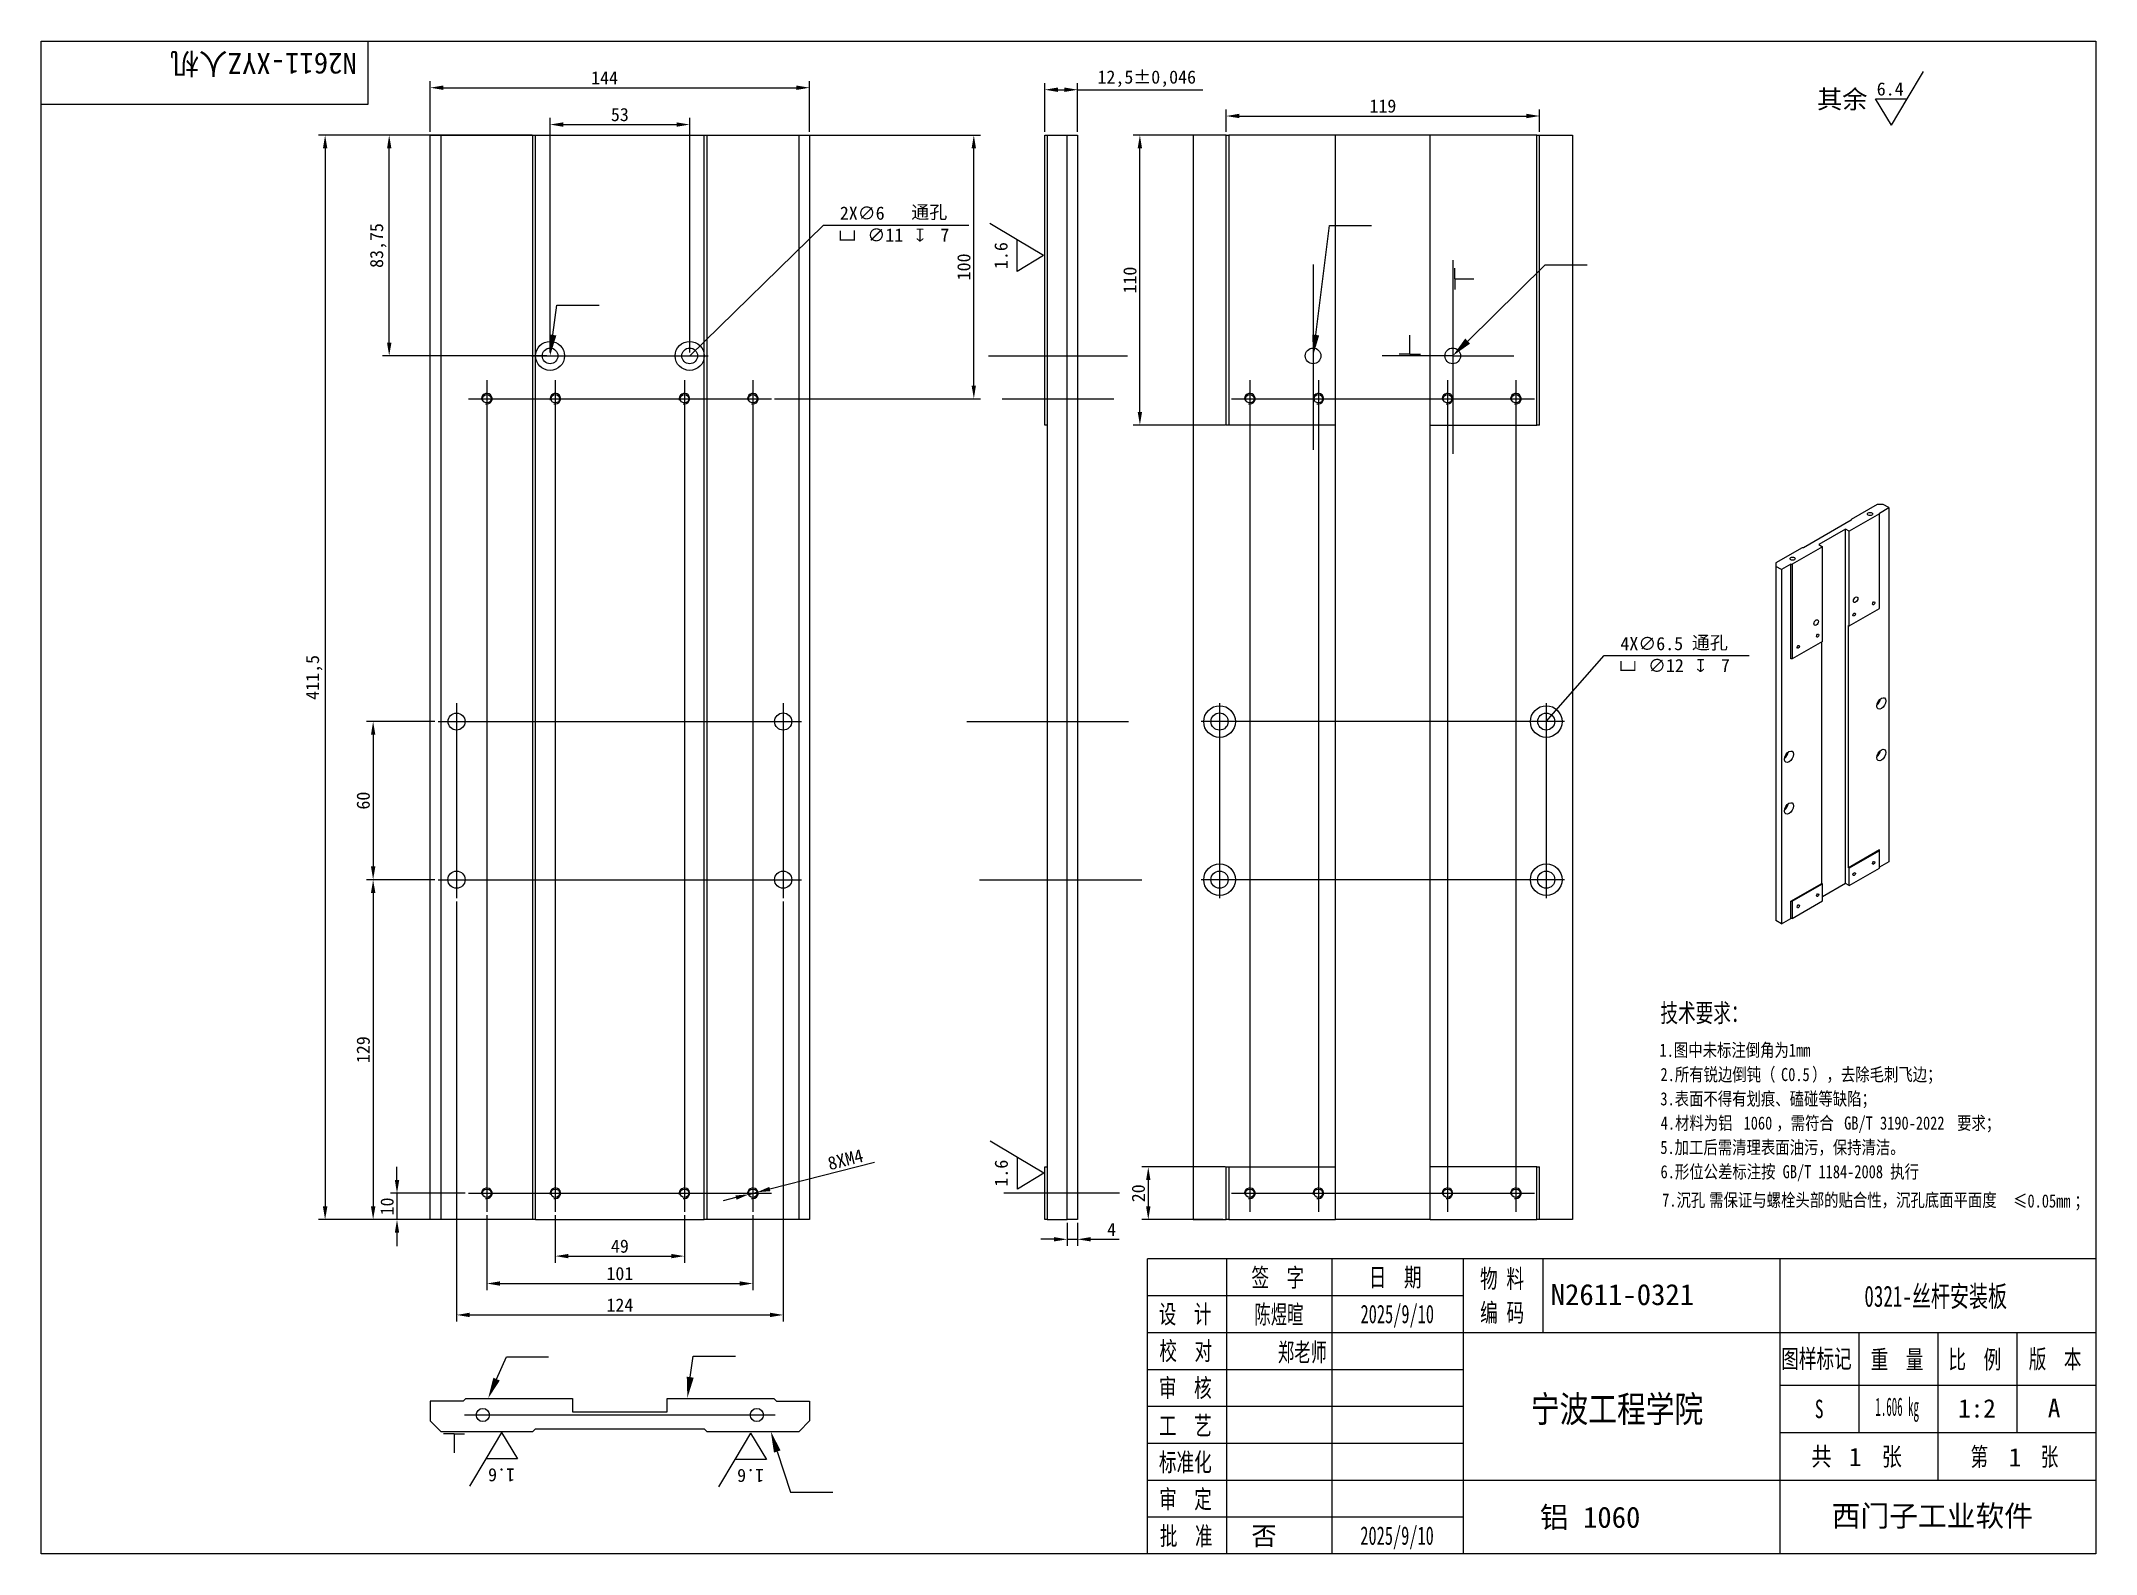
# Model space of a CAD drawing. Header units: millimetres. Extents: x 25 to 415, y 5 to 292.
import ezdxf
from ezdxf.lldxf.tags import DXFTag

# ---------------------------------------------------------------- set-up
doc = ezdxf.new("R2010")
doc.units = ezdxf.units.MM
for name, color, linetype in [('0321-丝杆安装板', 7, 'Continuous'), ('Default', 7, 'Continuous'), ('图框', 7, 'Continuous')]:
    doc.layers.add(name, color=color, linetype=linetype)
doc.styles.add('MtXpl_', font='SimSun.ttf')
doc.styles.add('MtXpl__1', font='')
doc.styles.add('MtXpl_gdt_shx', font='gdt.shx')
doc.styles.get('MtXpl__1').set_extended_font_data('SimSun', bold=True)
tags = doc.linetypes.add('CENTER2', pattern=[28.575, 19.05, -3.175, 3.175, -3.175]).pattern_tags.tags
tags[10:11] = [DXFTag(74, 4), DXFTag(75, 0), DXFTag(340, '0'), DXFTag(46, 0.0), DXFTag(50, 0.0), DXFTag(44, 0.0), DXFTag(45, 0.0)]
tags[8:9] = [DXFTag(74, 4), DXFTag(75, 0), DXFTag(340, '0'), DXFTag(46, 0.0), DXFTag(50, 0.0), DXFTag(44, 0.0), DXFTag(45, 0.0)]
tags[6:7] = [DXFTag(74, 4), DXFTag(75, 0), DXFTag(340, '0'), DXFTag(46, 0.0), DXFTag(50, 0.0), DXFTag(44, 0.0), DXFTag(45, 0.0)]
tags[4:5] = [DXFTag(74, 4), DXFTag(75, 0), DXFTag(340, '0'), DXFTag(46, 0.0), DXFTag(50, 0.0), DXFTag(44, 0.0), DXFTag(45, 0.0)]

msp = doc.modelspace()

# ---------------------------------------------------------------- linework, layer by layer
at = {"color": 4}
for p, q in [((379.19, 281.08), (382.27, 286.22)), ((98.85, 274.78), (98.85, 284.41)), ((101.35, 283.16), (168.35, 283.16)), ((170.85, 274.78), (170.85, 284.41)), ((215.48, 274.78), (215.48, 284.03)), ((217.98, 282.78), (219.23, 282.78)), ((221.73, 274.78), (221.73, 284.03)), ((221.73, 282.78), (245.48, 282.78)), ((373.19, 281.08), (379.19, 281.08)), ((376.19, 276.08), (373.19, 281.08)), ((376.19, 276.08), (379.19, 281.08)), ((121.6, 232.91), (121.6, 277.42)), ((148.1, 232.91), (148.1, 277.42)), ((249.92, 274.78), (249.92, 279.04)), ((252.42, 277.79), (306.92, 277.79)), ((309.42, 274.78), (309.42, 279.04)), ((98.23, 274.16), (77.66, 274.16)), ((118.23, 274.16), (89.82, 274.16)), ((124.1, 276.17), (145.6, 276.17)), ((169.48, 274.16), (203.28, 274.16)), ((249.29, 274.16), (232.3, 274.16)), ((78.91, 271.66), (78.91, 70.91)), ((91.07, 234.78), (91.07, 271.66)), ((202.03, 226.66), (202.03, 271.66)), ((233.55, 221.66), (233.55, 271.66)), ((173.51, 257.11), (148.1, 232.28)), ((173.51, 257.11), (201.06, 257.11)), ((210.25, 254.3), (205.1, 257.38)), ((210.25, 248.3), (210.25, 254.3)), ((215.25, 251.3), (210.25, 254.3)), ((215.25, 251.3), (210.25, 248.3)), ((120.98, 232.28), (89.82, 232.28)), ((164.23, 224.16), (203.28, 224.16)), ((249.79, 219.16), (232.3, 219.16)), ((310.67, 162.91), (321.67, 175.44)), ((321.67, 175.44), (349.22, 175.44)), ((99.73, 162.91), (86.77, 162.91)), ((88.02, 160.41), (88.02, 135.41)), ((99.73, 132.91), (86.77, 132.91)), ((99.73, 132.91), (86.77, 132.91)), ((88.02, 130.41), (88.02, 70.91)), ((103.85, 128.78), (103.85, 49.08)), ((165.85, 128.78), (165.85, 49.08)), ((210.3, 80.22), (205.16, 83.31)), ((92.55, 75.91), (92.55, 78.41)), ((183.18, 79.28), (163.31, 74.22)), ((210.3, 74.22), (210.3, 80.22)), ((215.3, 77.22), (210.3, 80.22)), ((249.79, 78.41), (233.89, 78.41)), ((215.3, 77.22), (210.3, 74.22)), ((235.14, 75.91), (235.14, 70.91)), ((105.48, 73.41), (91.3, 73.41)), ((92.55, 73.41), (92.55, 68.41)), ((156.89, 72.59), (154.47, 71.98)), ((159.32, 73.21), (160.89, 73.61)), ((98.23, 68.41), (77.66, 68.41)), ((98.23, 68.41), (86.77, 68.41)), ((105.48, 68.41), (91.3, 68.41)), ((109.6, 69.28), (109.6, 55.04)), ((122.6, 69.28), (122.6, 60.24)), ((147.1, 69.28), (147.1, 60.24)), ((160.1, 69.28), (160.1, 55.04)), ((219.73, 67.78), (219.73, 63.43)), ((221.73, 67.78), (221.73, 63.43)), ((249.29, 68.41), (233.89, 68.41)), ((92.55, 65.91), (92.55, 63.41)), ((217.23, 64.68), (214.73, 64.68)), ((219.73, 64.68), (221.73, 64.68)), ((224.23, 64.68), (229.64, 64.68)), ((125.1, 61.49), (144.6, 61.49)), ((112.1, 56.29), (157.6, 56.29)), ((106.35, 50.33), (163.35, 50.33)), ((112.39, 28.01), (109.39, 23.01)), ((112.39, 28.01), (115.39, 23.01)), ((159.67, 27.89), (156.67, 22.89)), ((159.67, 27.89), (162.67, 22.89)), ((109.39, 23.01), (106.31, 17.87)), ((115.39, 23.01), (109.39, 23.01)), ((156.67, 22.89), (153.58, 17.75)), ((162.67, 22.89), (156.67, 22.89))]:
    msp.add_line(p, q, dxfattribs=at)
at = {"color": 3, "linetype": 'ByBlock', "lineweight": -2}
for p, q in [((269.52, 257.04), (277.52, 257.04)), ((310.46, 249.55), (318.46, 249.55)), ((122.89, 241.89), (130.89, 241.89)), ((113.31, 42.41), (121.31, 42.41)), ((148.77, 42.5), (156.77, 42.5)), ((167.25, 16.72), (175.25, 16.72))]:
    msp.add_line(p, q, dxfattribs=at)
at = {"linetype": 'CENTER2'}
for p, q in [((266.42, 249.6), (266.42, 214.49)), ((292.92, 250.44), (292.92, 213.71)), ((292.92, 232.28), (279.52, 232.28)), ((292.92, 232.28), (304.54, 232.28))]:
    msp.add_line(p, q, dxfattribs=at)
at = {"color": 3}
for p, q in [((293.32, 246.9), (293.32, 248.9)), ((293.32, 246.9), (296.93, 246.9)), ((293.32, 246.9), (293.32, 244.9)), ((284.79, 232.59), (284.79, 236.2)), ((284.79, 232.59), (282.79, 232.59)), ((284.79, 232.59), (286.79, 232.59)), ((103.39, 27.79), (101.39, 27.79)), ((103.39, 27.79), (103.39, 24.18)), ((103.39, 27.79), (105.39, 27.79))]:
    msp.add_line(p, q, dxfattribs=at)
at = {"color": 3, "linetype": 'ByBlock', "lineweight": -2}
for points in [[(266.92, 236.25), (269.52, 257.04)], [(295.77, 235.09), (310.46, 249.55)], [(122.14, 236.25), (122.89, 241.89)], [(111.45, 38.15), (113.31, 42.41)], [(148.21, 38.52), (148.77, 42.5)], [(164.73, 24.43), (167.25, 16.72)]]:
    msp.add_lwpolyline(points, dxfattribs=at)
at = {"color": 4}
for points in [[(101.35, 283.58), (101.35, 282.74), (98.85, 283.16)], [(168.35, 283.58), (168.35, 282.74), (170.85, 283.16)], [(217.98, 283.2), (217.98, 282.36), (215.48, 282.78)], [(219.23, 283.2), (219.23, 282.36), (221.73, 282.78)], [(252.42, 278.21), (252.42, 277.38), (249.92, 277.79)], [(306.92, 278.21), (306.92, 277.38), (309.42, 277.79)], [(78.49, 271.66), (79.33, 271.66), (78.91, 274.16)], [(90.66, 271.66), (91.49, 271.66), (91.07, 274.16)], [(124.1, 276.59), (124.1, 275.75), (121.6, 276.17)], [(145.6, 276.59), (145.6, 275.75), (148.1, 276.17)], [(201.61, 271.66), (202.44, 271.66), (202.03, 274.16)], [(233.13, 271.66), (233.96, 271.66), (233.55, 274.16)], [(90.66, 234.78), (91.49, 234.78), (91.07, 232.28)], [(201.61, 226.66), (202.44, 226.66), (202.03, 224.16)], [(233.13, 221.66), (233.96, 221.66), (233.55, 219.16)], [(87.61, 160.41), (88.44, 160.41), (88.02, 162.91)], [(87.61, 135.41), (88.44, 135.41), (88.02, 132.91)], [(87.61, 130.41), (88.44, 130.41), (88.02, 132.91)], [(234.73, 75.91), (235.56, 75.91), (235.14, 78.41)], [(92.14, 75.91), (92.97, 75.91), (92.55, 73.41)], [(163.21, 74.63), (163.41, 73.82), (160.89, 73.61)], [(78.49, 70.91), (79.33, 70.91), (78.91, 68.41)], [(87.61, 70.91), (88.44, 70.91), (88.02, 68.41)], [(156.79, 73), (157, 72.19), (159.32, 73.21)], [(234.73, 70.91), (235.56, 70.91), (235.14, 68.41)], [(92.14, 65.91), (92.97, 65.91), (92.55, 68.41)], [(217.23, 65.1), (217.23, 64.27), (219.73, 64.68)], [(224.23, 65.1), (224.23, 64.27), (221.73, 64.68)], [(125.1, 61.91), (125.1, 61.08), (122.6, 61.49)], [(144.6, 61.91), (144.6, 61.08), (147.1, 61.49)], [(112.1, 56.71), (112.1, 55.87), (109.6, 56.29)], [(157.6, 56.71), (157.6, 55.87), (160.1, 56.29)], [(106.35, 50.75), (106.35, 49.92), (103.85, 50.33)], [(163.35, 50.75), (163.35, 49.92), (165.85, 50.33)]]:
    msp.add_solid(points, dxfattribs=at)
at = {"color": 3}
for points in [[(122.8, 236.16), (121.6, 232.28), (121.47, 236.34)], [(112.06, 37.89), (109.84, 34.49), (110.84, 38.42)], [(148.87, 38.43), (147.66, 34.56), (147.55, 38.61)], [(164.1, 24.22), (163.49, 28.23), (165.36, 24.63)]]:
    msp.add_solid(points, dxfattribs=at)
at = {"color": 3, "linetype": 'CENTER2'}
for points in [[(267.58, 236.17), (266.42, 232.28), (266.25, 236.34)], [(296.24, 234.62), (292.92, 232.28), (295.3, 235.57)]]:
    msp.add_solid(points, dxfattribs=at)
at = {"layer": '0321-丝杆安装板', "color": 7, "linetype": 'Continuous'}
for p, q in [((98.85, 68.41), (98.85, 274.16)), ((98.85, 274.16), (100.85, 274.16)), ((100.85, 274.16), (118.35, 274.16)), ((100.85, 274.16), (100.85, 68.41)), ((118.35, 68.41), (118.35, 274.16)), ((118.35, 274.16), (118.85, 274.16)), ((118.85, 274.16), (150.85, 274.16)), ((118.85, 232.28), (118.85, 274.16)), ((150.85, 274.16), (151.35, 274.16)), ((150.85, 232.28), (150.85, 274.16)), ((151.35, 274.16), (168.85, 274.16)), ((151.35, 274.16), (151.35, 68.41)), ((168.85, 68.41), (168.85, 274.16)), ((168.85, 274.16), (170.85, 274.16)), ((170.85, 274.16), (170.85, 68.41)), ((215.48, 219.16), (215.48, 274.16)), ((215.48, 274.16), (215.98, 274.16)), ((215.98, 274.16), (219.73, 274.16)), ((215.98, 274.16), (215.98, 68.41)), ((219.73, 68.41), (219.73, 274.16)), ((219.73, 274.16), (221.73, 274.16)), ((221.73, 274.16), (221.73, 68.41)), ((249.92, 274.16), (243.67, 274.16)), ((243.67, 274.16), (243.67, 68.41)), ((249.92, 219.16), (249.92, 274.16)), ((249.92, 274.16), (250.42, 274.16)), ((270.67, 274.16), (250.42, 274.16)), ((250.42, 274.16), (250.42, 219.16)), ((288.67, 274.16), (270.67, 274.16)), ((270.67, 219.16), (270.67, 274.16)), ((288.67, 219.16), (288.67, 274.16)), ((308.92, 274.16), (288.67, 274.16)), ((308.92, 219.16), (308.92, 274.16)), ((308.92, 274.16), (309.42, 274.16)), ((309.42, 219.16), (309.42, 274.16)), ((309.42, 274.16), (315.67, 274.16)), ((315.67, 274.16), (315.67, 68.41)), ((118.85, 68.41), (118.85, 232.28)), ((150.85, 68.41), (150.85, 232.28)), ((215.98, 219.16), (215.48, 219.16)), ((250.42, 219.16), (249.92, 219.16)), ((270.67, 219.16), (250.42, 219.16)), ((270.67, 78.41), (270.67, 219.16)), ((288.67, 219.16), (308.92, 219.16)), ((288.67, 78.41), (288.67, 219.16)), ((309.42, 219.16), (308.92, 219.16)), ((373.51, 204.11), (368.56, 201.25)), ((374.64, 204.11), (373.51, 204.11)), ((373.93, 202.47), (375.7, 203.49)), ((375.7, 203.49), (374.64, 204.11)), ((375.7, 203.49), (375.7, 136.3)), ((368.56, 201.09), (359.51, 195.86)), ((367.5, 199.41), (362.4, 196.47)), ((367.5, 132.21), (367.5, 199.41)), ((368.2, 199), (367.5, 199.41)), ((373.93, 202.31), (368.2, 199)), ((368.2, 181.04), (368.2, 199)), ((368.56, 201.25), (368.56, 201.09)), ((373.93, 202.31), (373.93, 202.47)), ((373.93, 184.35), (373.93, 202.31)), ((359.22, 195.86), (354.27, 193)), ((363.11, 196.06), (357.38, 192.76)), ((359.51, 195.86), (359.22, 195.86)), ((362.4, 196.47), (363.11, 196.06)), ((363.11, 178.1), (363.11, 196.06)), ((354.27, 193), (354.27, 192.35)), ((355.33, 191.74), (354.27, 192.35)), ((354.27, 192.35), (354.27, 125.15)), ((357.1, 192.76), (355.33, 191.74)), ((355.33, 191.74), (355.33, 124.54)), ((357.1, 174.79), (357.1, 192.76)), ((357.1, 192.76), (357.38, 192.76)), ((357.38, 192.76), (357.38, 174.79)), ((368.2, 181.04), (373.93, 184.35)), ((368.06, 181.12), (368.2, 181.04)), ((368.06, 135.15), (368.06, 181.12)), ((363.11, 178.1), (357.38, 174.79)), ((362.97, 132.21), (362.97, 178.02)), ((357.38, 174.79), (357.1, 174.79)), ((373.93, 138.54), (368.06, 135.15)), ((373.93, 138.38), (368.2, 135.07)), ((373.93, 138.38), (373.93, 138.54)), ((373.93, 135.11), (373.93, 138.38)), ((368.06, 135.15), (368.2, 135.07)), ((368.2, 131.81), (373.93, 135.11)), ((368.2, 131.81), (368.2, 135.07)), ((375.7, 136.3), (373.93, 135.28)), ((357.1, 128.83), (362.97, 132.21)), ((357.1, 125.56), (357.1, 128.83)), ((357.1, 128.83), (357.38, 128.83)), ((357.38, 128.83), (363.11, 132.13)), ((357.38, 125.56), (363.11, 128.87)), ((357.38, 128.83), (357.38, 125.56)), ((362.97, 132.21), (363.11, 132.13)), ((367.5, 132.21), (363.11, 129.68)), ((363.11, 128.87), (363.11, 132.13)), ((368.2, 131.81), (367.5, 132.21)), ((355.33, 124.54), (354.27, 125.15)), ((355.33, 124.54), (357.1, 125.56)), ((357.38, 125.56), (357.1, 125.56)), ((215.48, 68.41), (215.48, 78.41)), ((215.48, 78.41), (215.98, 78.41)), ((249.92, 68.41), (249.92, 78.41)), ((249.92, 78.41), (250.42, 78.41)), ((250.42, 78.41), (270.67, 78.41)), ((250.42, 78.41), (250.42, 68.41)), ((270.67, 68.41), (270.67, 78.41)), ((288.67, 68.41), (288.67, 78.41)), ((308.92, 78.41), (288.67, 78.41)), ((308.92, 68.41), (308.92, 78.41)), ((308.92, 78.41), (309.42, 78.41)), ((309.42, 68.41), (309.42, 78.41)), ((100.85, 68.41), (98.85, 68.41)), ((118.35, 68.41), (100.85, 68.41)), ((118.85, 68.41), (118.35, 68.41)), ((118.85, 68.41), (150.85, 68.41)), ((151.35, 68.41), (150.85, 68.41)), ((168.85, 68.41), (151.35, 68.41)), ((170.85, 68.41), (168.85, 68.41)), ((215.98, 68.41), (215.48, 68.41)), ((215.98, 68.41), (219.73, 68.41)), ((221.73, 68.41), (219.73, 68.41)), ((243.67, 68.41), (249.92, 68.41)), ((250.42, 68.41), (249.92, 68.41)), ((250.42, 68.41), (270.67, 68.41)), ((288.67, 68.41), (270.67, 68.41)), ((288.67, 68.41), (308.92, 68.41)), ((309.42, 68.41), (308.92, 68.41)), ((315.67, 68.41), (309.42, 68.41)), ((98.85, 33.98), (98.85, 30.23)), ((105.1, 33.98), (98.85, 33.98)), ((105.6, 34.48), (105.1, 33.98)), ((105.6, 34.48), (125.85, 34.48)), ((125.85, 34.48), (125.85, 31.98)), ((125.85, 31.98), (143.85, 31.98)), ((143.85, 34.48), (164.1, 34.48)), ((143.85, 31.98), (143.85, 34.48)), ((164.6, 33.98), (164.1, 34.48)), ((164.6, 33.98), (170.85, 33.98)), ((170.85, 33.98), (170.85, 30.23)), ((98.85, 30.23), (100.85, 28.23)), ((100.85, 28.23), (118.35, 28.23)), ((118.35, 28.23), (118.85, 28.73)), ((118.85, 28.73), (150.85, 28.73)), ((150.85, 28.73), (151.35, 28.23)), ((151.35, 28.23), (168.85, 28.23)), ((168.85, 28.23), (170.85, 30.23))]:
    msp.add_line(p, q, dxfattribs=at)
for centre, radius in [((121.6, 232.28), 2.75), ((148.1, 232.28), 2.75), ((121.6, 232.28), 1.49), ((148.1, 232.28), 1.49), ((266.42, 232.28), 1.49), ((292.92, 232.28), 1.49), ((109.6, 224.16), 0.81), ((122.6, 224.16), 0.81), ((147.1, 224.16), 0.81), ((160.1, 224.16), 0.81), ((254.42, 224.16), 0.81), ((267.42, 224.16), 0.81), ((291.92, 224.16), 0.81), ((304.92, 224.16), 0.81), ((103.85, 162.91), 1.62), ((165.85, 162.91), 1.63), ((248.67, 162.91), 3), ((248.67, 162.91), 1.63), ((310.67, 162.91), 3), ((310.67, 162.91), 1.62), ((103.85, 132.91), 1.63), ((165.85, 132.91), 1.63), ((248.67, 132.91), 3), ((248.67, 132.91), 1.63), ((310.67, 132.91), 3), ((310.67, 132.91), 1.63), ((109.6, 73.41), 0.81), ((122.6, 73.41), 0.81), ((147.1, 73.41), 0.81), ((160.1, 73.41), 0.81), ((254.42, 73.41), 0.81), ((267.42, 73.41), 0.81), ((291.92, 73.41), 0.81), ((304.92, 73.41), 0.81), ((108.85, 31.35), 1.25), ((160.85, 31.35), 1.25)]:
    msp.add_circle(centre, radius, dxfattribs=at)
for centre in [(109.6, 224.16), (122.6, 224.16), (147.1, 224.16), (160.1, 224.16), (254.42, 224.16), (267.42, 224.16), (291.92, 224.16), (304.92, 224.16), (109.6, 73.41), (122.6, 73.41), (147.1, 73.41), (160.1, 73.41), (254.42, 73.41), (267.42, 73.41), (291.92, 73.41), (304.92, 73.41)]:
    msp.add_arc(centre, 1, 255, 195, dxfattribs=at)
for centre, major_axis in [((372.13, 202.29), (0.5, 0)), ((357.42, 193.8), (0.5, 0)), ((369.12, 183.2), (-0.162, -0.281)), ((369.4, 186.02), (-0.298, -0.517)), ((372.8, 185.33), (-0.162, -0.281)), ((361.91, 181.69), (-0.299, -0.517)), ((362.19, 179.2), (-0.162, -0.281)), ((358.52, 177.08), (-0.162, -0.281)), ((374.28, 166.34), (-0.6, -1.04)), ((356.75, 156.22), (-0.6, -1.04)), ((374.28, 156.55), (-0.6, -1.04)), ((356.75, 146.42), (-0.6, -1.04)), ((369.12, 133.97), (-0.162, -0.281)), ((372.8, 136.09), (-0.162, -0.281)), ((362.19, 129.97), (-0.162, -0.281)), ((358.52, 127.85), (-0.162, -0.281))]:
    msp.add_ellipse(centre, major_axis=major_axis, ratio=0.57735, dxfattribs=at)
for centre in [(373.29, 166.92), (355.76, 156.79), (373.29, 157.12), (355.76, 146.99)]:
    msp.add_ellipse(centre, major_axis=(-0.6, -1.04), ratio=0.57735, start_param=0.970128, end_param=2.171465, dxfattribs=at)
at = {"layer": 'Default', "color": 7, "linetype": 'CENTER2'}
for p, q in [((118.1, 232.28), (151.6, 232.28)), ((204.84, 232.28), (231.2, 232.28)), ((109.6, 227.66), (109.6, 69.91)), ((122.6, 227.66), (122.6, 69.91)), ((147.1, 227.66), (147.1, 69.91)), ((160.1, 227.66), (160.1, 69.91)), ((254.42, 227.66), (254.42, 69.91)), ((267.42, 227.66), (267.42, 69.91)), ((291.92, 227.66), (291.92, 69.91)), ((304.92, 227.66), (304.92, 69.91)), ((106.1, 224.16), (163.6, 224.16)), ((207.4, 224.16), (228.63, 224.16)), ((250.92, 224.16), (308.42, 224.16)), ((103.85, 166.41), (103.85, 129.41)), ((165.85, 166.41), (165.85, 129.41)), ((248.67, 166.41), (248.67, 129.41)), ((310.67, 166.41), (310.67, 129.41)), ((100.35, 162.91), (169.35, 162.91)), ((200.73, 162.91), (231.4, 162.91)), ((314.17, 162.91), (245.17, 162.91)), ((100.35, 132.91), (169.35, 132.91)), ((203.08, 132.91), (233.94, 132.91)), ((314.17, 132.91), (245.17, 132.91)), ((106.1, 73.41), (163.6, 73.41)), ((207.75, 73.48), (229.66, 73.48)), ((250.92, 73.41), (308.42, 73.41)), ((105.35, 31.35), (164.35, 31.35))]:
    msp.add_line(p, q, dxfattribs=at)
at = {"layer": 'Default', "color": 7, "linetype": 'Continuous'}
for p, q in [((250, 61), (250, 5)), ((270, 61), (270, 5)), ((310, 61), (310, 47)), ((235, 54), (295, 54)), ((235, 47), (415, 47)), ((385, 47), (385, 19)), ((235, 40), (295, 40)), ((355, 28), (415, 28))]:
    msp.add_line(p, q, dxfattribs=at)
at = {"layer": '图框', "color": 7, "linetype": 'Continuous'}
for p, q in [((25, 5), (25, 292)), ((25, 292), (415, 292)), ((87, 292), (87, 280)), ((415, 292), (415, 5)), ((87, 280), (25, 280)), ((415, 61), (235, 61)), ((235, 5), (235, 61)), ((295, 5), (295, 61)), ((355, 61), (355, 5)), ((235, 5), (235, 54)), ((355, 47), (415, 47)), ((370, 47), (370, 28)), ((400, 47), (400, 28)), ((355, 37), (415, 37)), ((235, 33), (295, 33)), ((235, 26), (295, 26)), ((235, 19), (415, 19)), ((235, 12), (295, 12)), ((415, 5), (25, 5))]:
    msp.add_line(p, q, dxfattribs=at)

# ---------------------------------------------------------------- texts
at = {"color": 4}
for s, height, style, p in [('其余', 3.5, 'MtXpl_', (362.09, 279.22)), ('通孔', 2.5, 'MtXpl_', (190.16, 258.3)), ('v', 2.5, 'MtXpl_gdt_shx', (176.36, 253.96)), ('x', 2.5, 'MtXpl_gdt_shx', (191, 253.96)), ('通孔', 2.5, 'MtXpl_', (338.32, 176.63)), ('v', 2.5, 'MtXpl_gdt_shx', (324.51, 172.28)), ('x', 2.5, 'MtXpl_gdt_shx', (339.16, 172.28))]:
    msp.add_text(s, height=height, dxfattribs=dict(at, style=style)).set_placement(p)
for s, p in [('6.4', (373.4, 281.68)), ('2X∅6', (176.6, 258.12)), ('∅11 ', (181.83, 253.96)), (' 7', (193.98, 253.96)), ('4X∅6.5 ', (324.75, 176.45)), ('∅12 ', (329.99, 172.28)), (' 7', (342.13, 172.28))]:
    msp.add_text(s, height=2.5, dxfattribs=at).set_placement(p)
for rotation, p in [(90, (208.43, 248.76)), (90, (208.48, 74.68)), (180, (114.94, 21.2)), (180, (162.21, 21.08))]:
    msp.add_text('1.6', height=2.5, rotation=rotation, dxfattribs=at).set_placement(p)
at = {"color": 40, "true_color": 0xf8d731, "style": 'MtXpl_', "width": 0.8}
for s, p in [('1.图中未标注倒角为1mm', (332.18, 99.32)), ('2.所有锐边倒钝（', (332.36, 94.7)), ('），去除毛刺飞边；', (361.14, 94.7)), ('C0.5', (355.24, 94.7)), ('3.表面不得有划痕、磕碰等缺陷；', (332.33, 90.09)), ('4.材料为铝 ', (332.4, 85.49)), ('1060', (348.13, 85.49)), ('，需符合 ', (354.35, 85.49)), ('GB/T 3190-2022 ', (367.22, 85.49)), ('要求；', (388.65, 85.49)), ('5.加工后需清理表面油污，保持清洁。', (332.33, 80.88)), ('6.形位公差标注按 GB/T 1184-2008 执行', (332.37, 76.26)), ('7.沉孔', (332.68, 70.88)), ('需保证与螺栓头部的贴合性，沉孔底面平面度', (341.6, 70.88)), ('≤0.05mm', (399.29, 70.71)), ('；', (410.92, 70.71))]:
    msp.add_text(s, height=2.5, dxfattribs=at).set_placement(p)
at = {"color": 4, "char_height": 2.5, "attachment_point": 5}
for s, insert in [('144', (131.94, 285.03)), ('12,5±0,046', (234.85, 284.86)), ('119', (279.67, 279.67)), ('53', (134.85, 278.05)), ('4', (228.18, 66.56)), ('49', (134.85, 63.37)), ('101', (134.85, 58.16)), ('124', (134.85, 52.21))]:
    msp.add_mtext(s, dxfattribs=dict(at, insert=insert))
for s, insert, rotation in [('83,75', (88.99, 253.22), 90), ('100', (200.15, 249.16), 90), ('110', (231.67, 246.66), 90), ('411,5', (76.83, 171.28), 90), ('60', (86.15, 147.91), 90), ('129', (86.15, 100.66), 90), ('8XM4', (177.67, 79.81), 14.2669), ('20', (233.27, 73.41), 90), ('10', (90.68, 70.91), 90)]:
    msp.add_mtext(s, dxfattribs=dict(at, insert=insert, rotation=rotation))
at = {"layer": 'Default', "color": 7, "linetype": 'CENTER2', "style": 'MtXpl_', "width": 0.7}
msp.add_text('技术要求：', height=3.5, dxfattribs=at).set_placement((332.34, 105.88))
at = {"layer": '图框', "color": 7, "linetype": 'CENTER2', "style": 'MtXpl_'}
for s, width, p in [('签  字', 0.7, (254.72, 55.67)), ('日  期', 0.7, (276.99, 55.73)), ('物 料', 0.7, (298.11, 55.46)), ('设  计', 0.7, (237.13, 48.73)), ('编 码', 0.7, (298.13, 49.02)), ('校  对', 0.7, (237.25, 41.76)), ('图样标记', 0.7, (355.28, 40.28)), ('重  量', 0.7, (372.24, 40.12)), ('比  例', 0.7, (387.01, 40.14)), ('版  本', 0.7, (402.25, 40.21)), ('审  核', 0.7, (237.16, 34.74)), ('工  艺', 0.7, (237.17, 27.58)), ('S', 0.7, (361.65, 30.75)), ('标准化', 0.7, (237.17, 20.66)), ('共     张', 0.8, (361, 21.73)), ('第      张', 0.7, (391.2, 21.68)), ('审  定', 0.7, (237.19, 13.64)), ('批  准', 0.7, (237.34, 6.65))]:
    msp.add_text(s, height=3.5, dxfattribs=dict(at, width=width)).set_placement(p)
at = {"layer": '图框', "color": 7, "linetype": 'CENTER2', "style": 'MtXpl__1'}
msp.add_text('西门子工业软件', height=4, dxfattribs=at).set_placement((364.86, 10.21))
at = {"layer": '图框', "color": 7, "linetype": 'Continuous', "insert": (67.22, 285.74), "char_height": 4, "attachment_point": 2, "rotation": 180}
msp.add_mtext('{\\pxsm0.9;\\f宋体|b0||i0||c0|p34;\\W1.;N2611-XYZ人机\\P}', dxfattribs=at)
at = {"layer": '图框', "color": 7, "linetype": 'Continuous'}
for s, insert, char_height, attachment_point in [('{\\pxsm0.9;\\f宋体|b0||i0||c0|p34;\\W1.;N2611-0321\\P}', (325.13, 56.2), 4, 2), ('{\\pxsm0.9;\\f宋体|b0||i0||c0|p34;\\W0.6625579021;0321-丝杆安装板\\P}', (384.6, 55.88), 4, 2), ('{\\pxsm0.9;\\f宋体|b0||i0||c0|p34;\\W0.6507936508;陈煜暄\\P}', (259.94, 52.18), 3.5, 2), ('{\\pxsm0.9;\\f宋体|b0||i0||c0|p34;\\W0.6507936508;2025/9/10\\P}', (282.4, 52.26), 3.5, 2), ('\\pxsm0.9;{\\fSimSun|b0|i0|c134|p34;\\W0.65079;郑老师}', (264.4, 45.01), 3.5, 2), ('{\\pxsm0.9;\\f宋体|b0||i0||c0|p34;\\W0.7996880969;宁波工程学院\\P}', (324.11, 34.97), 5, 2), ('{\\pxsm0.9;\\f宋体|b0||i0||c0|p34;\\W0.4338673331;1.606 kg\\P}', (377.28, 34.68), 3.5, 2), ('{\\pxsm0.9;\\f宋体|b0||i0||c0|p34;\\W1.;1:2\\P}', (392.43, 34.36), 3.5, 2), ('{\\pxsm0.9;\\f宋体|b0||i0||c0|p34;\\W1.;A\\P}', (407.07, 34.42), 3.5, 2), ('{\\pxsm0.9;\\f宋体|b0||i0||c0|p34;\\W1.;1\\P}', (370.5, 25.15), 3.5, 3), ('{\\pxsm0.9;\\f宋体|b0||i0||c0|p34;\\W1.;1\\P}', (399.64, 25.08), 3.5, 2), ('{\\pxsm0.9;\\f宋体|b0||i0||c0|p34;\\W1.;铝 1060\\P}', (319.01, 13.95), 4, 2), ('{\\pxsm0.9;\\f宋体|b0||i0||c0|p34;\\W1.;否\\P}', (257.09, 10.15), 3.5, 2), ('{\\pxsm0.9;\\f宋体|b0||i0||c0|p34;\\W0.6507936508;2025/9/10\\P}', (282.36, 10.22), 3.5, 2)]:
    msp.add_mtext(s, dxfattribs=dict(at, insert=insert, char_height=char_height, attachment_point=attachment_point))

doc.saveas('drawing.dxf')
